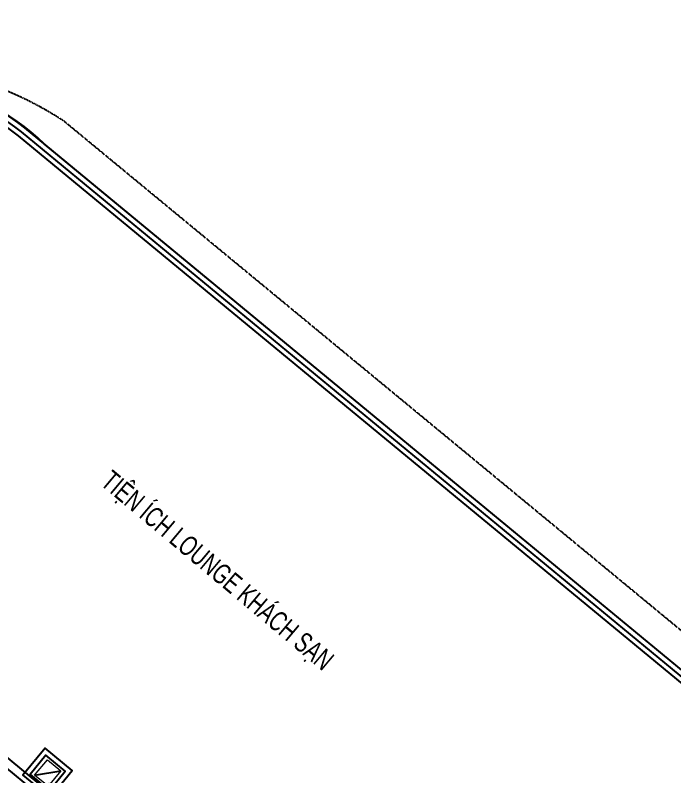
# Model space of a CAD drawing. Header units: millimetres. Extents: x -361681467 to 361175952, y -1292982 to 1550216.
# Drawn here: x -65989 to -52838, y 149950 to 165146 of the extents above; entities that cross this region are included whole.
import ezdxf
from ezdxf.enums import TextEntityAlignment as Align

# ---------------------------------------------------------------- set-up
doc = ezdxf.new("R2010")
doc.units = ezdxf.units.MM
doc.header["$MEASUREMENT"] = 0
doc.linetypes.add('HIDDEN', pattern=[0.375, 0.25, -0.125])
doc.layers.add('DO DIEN TICH SAN', color=40, linetype='Continuous', plot=False)
for name, color, linetype in [('KT-Text', 7, 'Continuous'), ('KT-Tuong', 1, 'Continuous'), ('MEP-M-DUCT-15', 6, 'Continuous'), ('MEP-M-DUCT-25', 7, 'Continuous'), ('SPE-MEP-General', 71, 'Continuous'), ('Xref_NT1+NT2_MBDV Cot vach_220729$0$ccu12-Thay', 7, 'Continuous')]:
    doc.layers.add(name, color=color, linetype=linetype)
doc.layers.add('SPE-MEP-HVAC', color=140, linetype='Continuous', lineweight=0)
doc.layers.add('SPE-MEP-M-WALL OPENING', color=81, linetype='Continuous', lineweight=0)
doc.styles.add('Arial', font='arial.ttf', dxfattribs={"width": 0.7})
doc.styles.get("Standard").update_dxf_attribs({"font": 'arial.ttf'})

# ---------------------------------------------------------------- blocks, each defined once
blk = doc.blocks.new('*U352')
at = {"color": 0}
blk.add_lwpolyline([(0, 0), (400, 0), (400, 350), (0, 350)], close=True, dxfattribs=at)
at = {"layer": 'MEP-M-DUCT-15'}
for points in [[(50, 50), (50, 300), (150, 200), (50, 50)], [(350, 300), (50, 300), (150, 200), (350, 300)]]:
    blk.add_solid(points, dxfattribs=at)
at = {"layer": 'MEP-M-DUCT-25'}
blk.add_line((0, 0), (400, 350), dxfattribs=at)
blk = doc.blocks.new('A$C3AE13516')
at = {"layer": 'SPE-MEP-General'}
for points in [[(-100, -600), (600, -600), (600, 100), (-100, 100)], [(0, -500), (500, -500), (500, 0), (0, 0)]]:
    blk.add_lwpolyline(points, close=True, dxfattribs=at)
at = {"layer": 'SPE-MEP-M-WALL OPENING', "color": 1, "xscale": -1, "rotation": 179.9895041423619}
blk.add_blockref('*U352', (50, -77), dxfattribs=at)
at = {"layer": 'SPE-MEP-M-WALL OPENING', "color": 1, "insert": (65, -411, 0), "char_height": 21.8, "attachment_point": 7, "rotation": 359.979}
blk.add_mtext_dynamic_manual_height_columns('KED', width=18.1, gutter_width=108867, heights=[0], dxfattribs=at)
blk = doc.blocks.new('A$C37EB1297')
at = {"layer": 'SPE-MEP-HVAC', "color": 1}
blk.add_blockref('A$C3AE13516', (26210.2, -2121.8, 0), dxfattribs=at)

msp = doc.modelspace()

# ---------------------------------------------------------------- linework, layer by layer
at = {"layer": 'DO DIEN TICH SAN', "elevation": 0}
msp.add_lwpolyline([(-51121.6, 150777.4), (-65404.3, 162572.6, 0.2782647), (-70606.9, 163720.3, 0.0635543), (-72880.6, 162499.1, 0.0536127), (-74643.2, 160945.7), (-77097.1, 157987.8), (-81626.1, 152506.9, 0.4168992), (-81584.8, 152084.8), (-81275.7, 151829.5, -0.4122888), (-81236.6, 151411.4), (-87543.2, 143769.2, -0.412996), (-87967, 143726.2), (-88274.3, 143980, 0.4169573), (-88696.3, 143943.3), (-102554.5, 127161.7, 0.069726), (-103370, 125435.8, 0.0503129)], format="xyb", dxfattribs=at)
at = {"layer": 'KT-Tuong', "elevation": 0}
for points in [[(-71883.3, 155044), (-59889.3, 145138.9)], [(-71833.5, 154782.3), (-59997.6, 145007.8)]]:
    msp.add_lwpolyline(points, dxfattribs=at)
at = {"layer": 'Xref_NT1+NT2_MBDV Cot vach_220729$0$ccu12-Thay', "extrusion": (-3.81165e-21, -3.29453e-06, 1), "elevation": 20}
for points in [[(-50734.5, 137616.8), (-52968, 139461.2), (-50454, 142505.4, 0.4007244), (-51118.9, 150774), (-65797, 162894.2, 0.2722581), (-70938.6, 163595, 0.114296), (-74918.6, 160636.5, -0.0002467), (-76490.3, 158725.9), (-81646.6, 152482.1, 0.3804795), (-81585.3, 152085.2), (-81276.9, 151830.5, -0.4171341), (-81238.7, 151408.8), (-87543.2, 143769.2, -0.4171334), (-87964.5, 143726.9), (-88273, 143981.6, 0.4113195), (-88696.3, 143943.3), (-102523.3, 127202.8, 0.0716294), (-103367.6, 125433.1, 0.0503129), (-106100.2, 113163.4, 0.0209983), (-106509, 107836.6, 0.5040675), (-100691, 104089.9), (-92174.5, 107351, 0.0802712), (-88480.7, 109650.8), (-67785.7, 134710.2, -0.4142136), (-66380.8, 134844.2), (-58207.6, 128094.5, 0.4147699), (-55386.6, 128366.3), (-50233.3, 134606.3)], [(-50799.5, 137538.1), (-53111.7, 139447.5), (-50533, 142570.1, 0.4006087), (-51185.4, 150696.6), (-65861, 162814.7, 0.2721531), (-70898.5, 163501.2, 0.1142585), (-74840.2, 160571, -0.0002466), (-76411.5, 158661), (-81563.7, 152422.2, 0.37285), (-81520.3, 152164), (-81211.9, 151909.2, -0.4167191), (-81160.3, 151343.5), (-87464.2, 143704.5, -0.4167475), (-88029.5, 143648.1), (-88338, 143902.9, 0.4106623), (-88618, 143877.9), (-102441.2, 127141.8, 0.0714695), (-103270.5, 125401.9, 0.0503165), (-105998.9, 113151.4, 0.0209782), (-106406.8, 107838.2, 0.5036753), (-100727.3, 104185.3), (-92212.5, 107445.7, 0.0800868), (-88554.1, 109722.2), (-67864.4, 134775.2, -0.4142136), (-66315.8, 134922.9), (-58142.6, 128173.2, 0.4147846), (-55465.3, 128431.2), (-50312, 134671.3)], [(-50863.2, 137461), (-53252.5, 139434.1), (-50610.3, 142633.4, 0.4004924), (-51250.5, 150620.7), (-65923.8, 162736.9, 0.2720468), (-70859.2, 163409.2, 0.1142211), (-74763.5, 160506.9, -0.0002465), (-76334.4, 158597.3), (-81481.3, 152365, 0.3559956), (-81456.6, 152241.1), (-81148.2, 151986.3, -0.4164431), (-81083.5, 151279.5), (-87386.8, 143641.2, -0.4164909), (-88093.2, 143571), (-88401.6, 143825.8, 0.4092025), (-88541.3, 143813.6), (-102360.8, 127082.1, 0.0713095), (-103175.2, 125371.3, 0.05032), (-105899.6, 113139.5, 0.0209582), (-106306.7, 107839.8, 0.5032769), (-100762.9, 104278.8), (-92249.7, 107538.6, 0.0799041), (-88625.9, 109792.2), (-67941.5, 134838.9, -0.4142136), (-66252.1, 135000), (-58078.9, 128250.3, 0.4148003), (-55542.5, 128494.8), (-50389.1, 134735)]]:
    msp.add_lwpolyline(points, format="xyb", dxfattribs=at)
at = {"layer": 'Xref_NT1+NT2_MBDV Cot vach_220729$0$ccu12-Thay', "linetype": 'HIDDEN', "ltscale": 25, "elevation": 0}
msp.add_lwpolyline([(-48808.5, 144181.5, 0.3115038), (-50737.3, 151238.2), (-65006.6, 163022.3, 0.2272032), (-70903, 163828.1, 0.0718394), (-73640, 162174, 0.0075845), (-75600.4, 160404.9), (-76905.9, 159158), (-82052.6, 152932.7)], format="xyb", dxfattribs=at)

# ---------------------------------------------------------------- texts
at = {"layer": 'KT-Text', "extrusion": (-7.73991e-08, -2.60739e-08, 1), "style": 'Arial', "width": 0.7}
msp.add_text('TIỆN ÍCH LOUNGE KHÁCH SẠN', height=400, rotation=320, dxfattribs=at).set_placement((-62075, 153902.5, 0), align=Align.CENTER)

# ---------------------------------------------------------------- next in the draw order: block references
at = {"layer": 'SPE-MEP-General', "rotation": 50.45579065114687}
msp.add_blockref('A$C37EB1297', (-84016.4, 131113.1, 20.4), dxfattribs=at)

doc.saveas('drawing.dxf')
